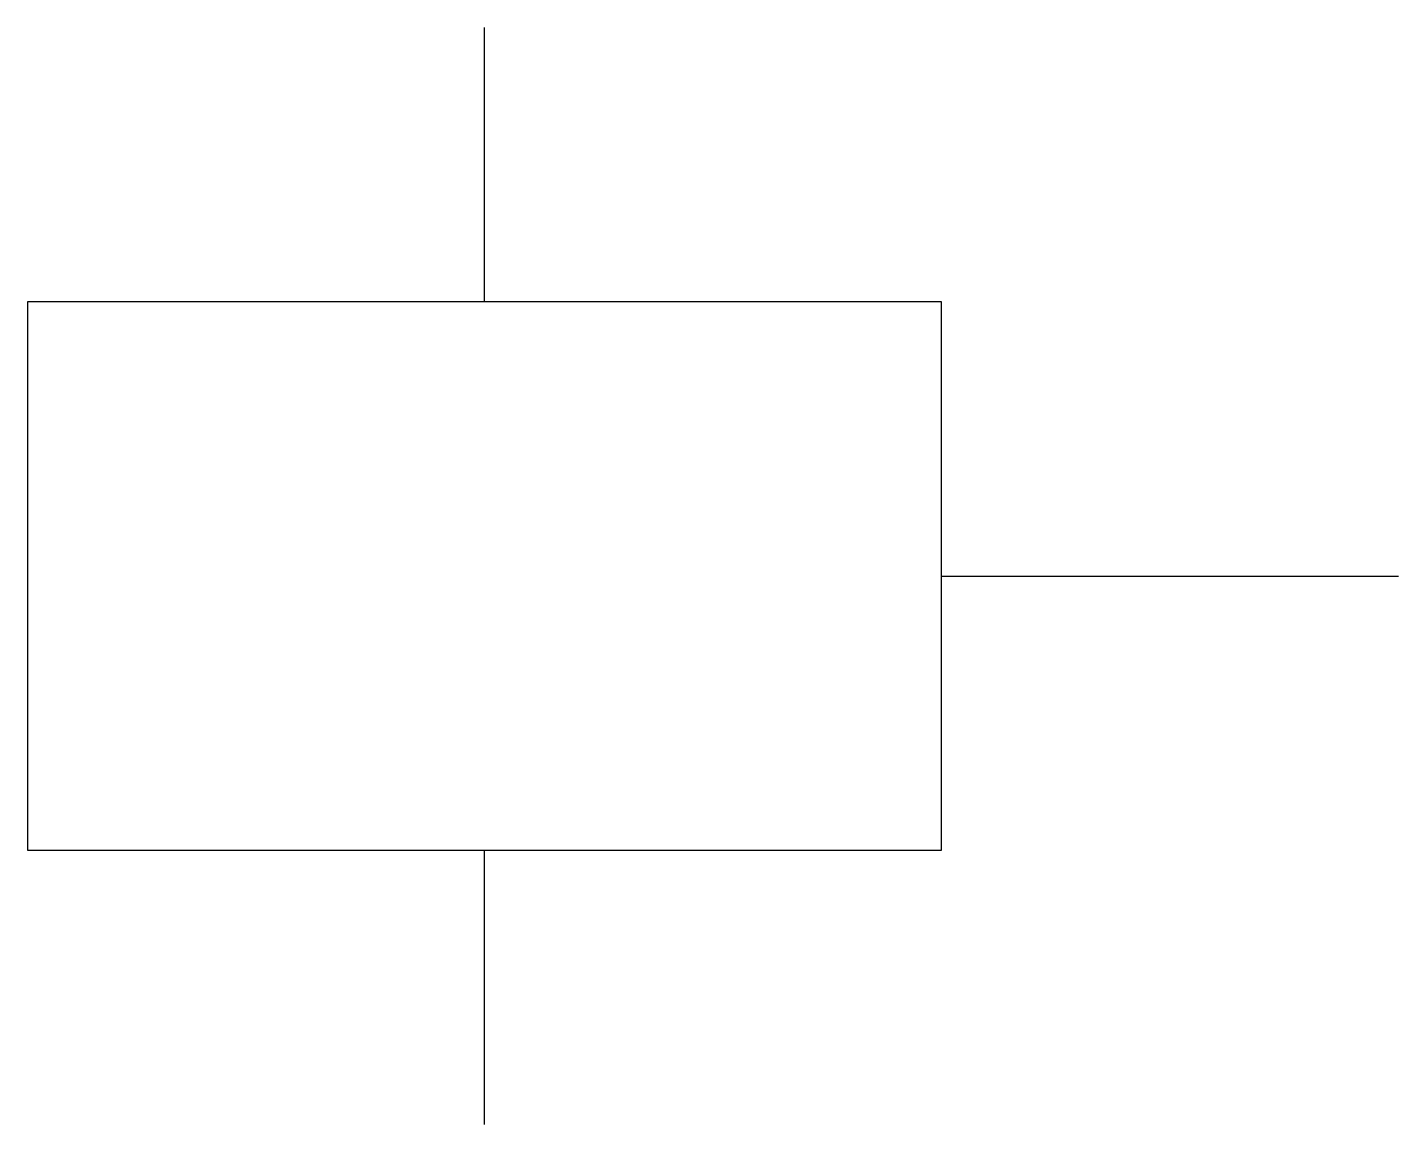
# Model space of a CAD drawing. Extents: x -15 to 0, y -6 to 6.
import ezdxf

# ---------------------------------------------------------------- set-up
doc = ezdxf.new("R2010")
doc.units = 0
doc.linetypes.add('DASHED', pattern=[0])
doc.layers.get('0').update_dxf_attribs({"linetype": 'CONTINUOUS'})

msp = doc.modelspace()

# ---------------------------------------------------------------- linework, layer by layer
at = {"color": 0}
for p, q in [((-10, 3), (-10, 6)), ((-10, -6), (-10, -3))]:
    msp.add_line(p, q, dxfattribs=at)
at = {"color": 0, "linetype": 'DASHED'}
msp.add_line((-5, 0), (0, 0), dxfattribs=at)
at = {"color": 0}
msp.add_lwpolyline([(-5, 3), (-15, 3), (-15, -3), (-5, -3)], close=True, dxfattribs=at)

doc.saveas('drawing.dxf')
